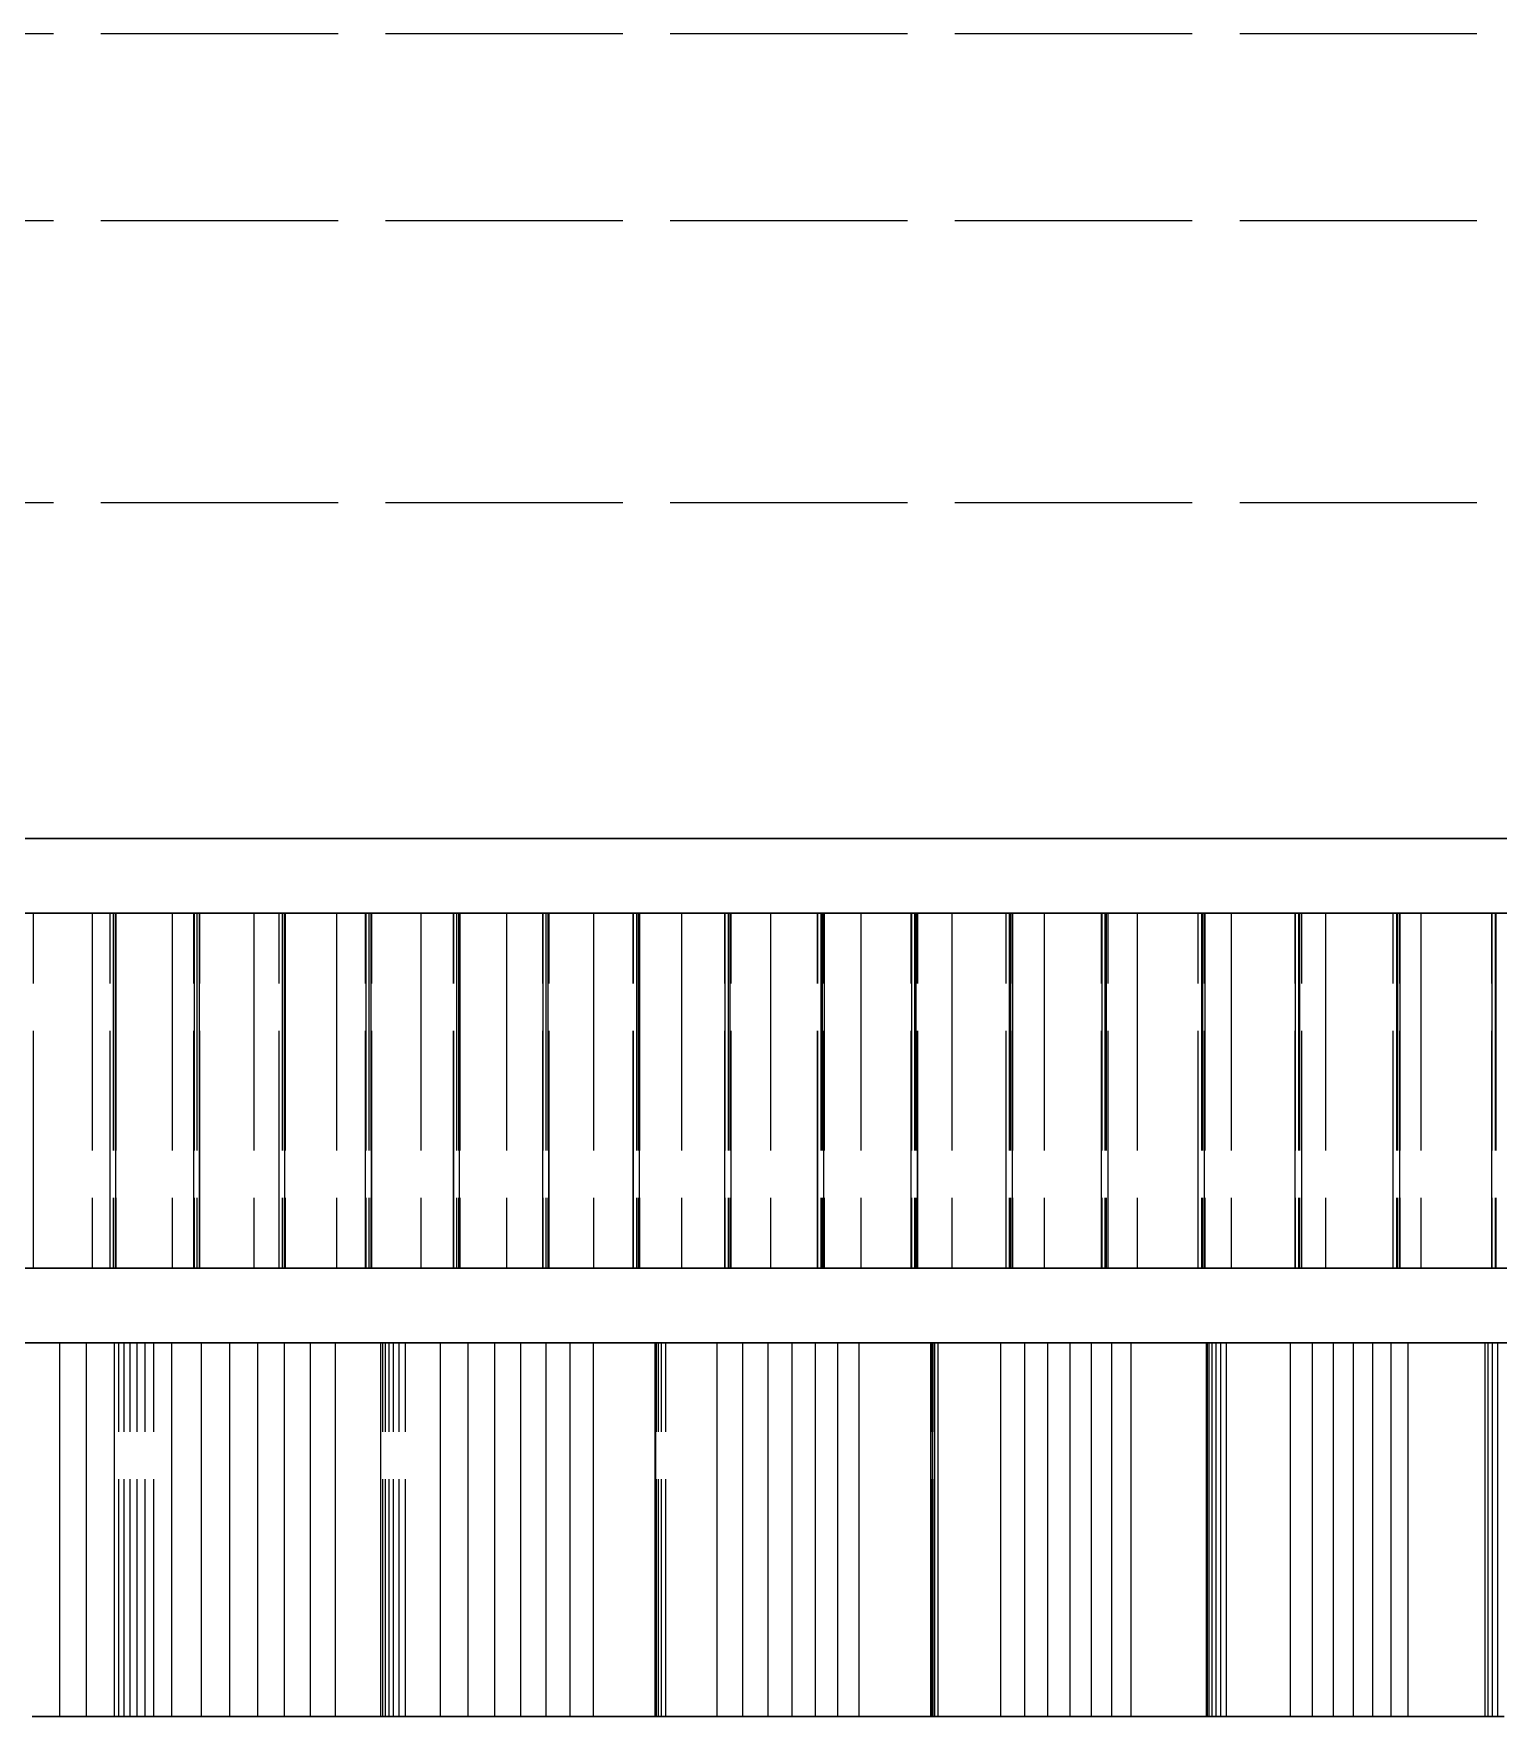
# Model space of a CAD drawing. Header units: millimetres. Extents: x -30 to 157, y -46 to 88.
# Drawn here: x -12.12 to -4.28, y 74.19 to 83.2 of the extents above; entities that cross this region are included whole.
import ezdxf

# ---------------------------------------------------------------- set-up
doc = ezdxf.new("R2010")
doc.units = ezdxf.units.MM
doc.linetypes.add('DASHED', pattern=[1.524, 1.27, -0.254])
doc.layers.add('HIDDEN', color=8, linetype='DASHED')
doc.layers.add('VISIBLE', color=7, linetype='CONTINUOUS')

msp = doc.modelspace()

# ---------------------------------------------------------------- linework, layer by layer
at = {"layer": 'HIDDEN'}
for p, q in [((-27, 83.20183), (27, 83.20183)), ((-27, 82.20183), (27, 82.20183)), ((-27, 80.69183), (27, 80.69183))]:
    msp.add_line(p, q, dxfattribs=at)
for points in [[(-12.21709, 78.89183), (-11.5567, 78.89183), (-10.89632, 78.89183), (-10.23594, 78.89183), (-9.57555, 78.89183), (-8.91517, 78.89183), (-8.25479, 78.89183), (-7.59441, 78.89183), (-6.93402, 78.89183), (-6.27364, 78.89183), (-5.61326, 78.89183), (-4.95287, 78.89183), (-4.29249, 78.89183), (-3.63211, 78.89183)], [(-4.04487, 78.89183), (-4.66716, 78.89183), (-5.28945, 78.89183), (-5.91173, 78.89183), (-6.53402, 78.89183), (-7.15631, 78.89183), (-7.7786, 78.89183), (-8.40089, 78.89183), (-9.02317, 78.89183), (-9.64546, 78.89183), (-10.26775, 78.89183), (-10.89004, 78.89183), (-11.51233, 78.89183), (-12.13461, 78.89183)], [(-12.13461, 78.89183), (-11.51233, 78.89183), (-10.89004, 78.89183), (-10.26775, 78.89183), (-9.64546, 78.89183), (-9.02317, 78.89183), (-8.40089, 78.89183), (-7.7786, 78.89183), (-7.15631, 78.89183), (-6.53402, 78.89183), (-5.91173, 78.89183), (-5.28945, 78.89183), (-4.66716, 78.89183), (-4.04487, 78.89183)], [(-11.80684, 78.49183), (-12.63857, 78.49183)], [(-12.22697, 78.49183), (-11.37849, 78.49183)], [(-11.70962, 78.49183), (-12.12271, 78.49183)], [(-12.12006, 78.49183), (-11.6829, 78.49183)], [(-12.12006, 76.59183), (-12.12006, 78.49183)], [(-10.9422, 78.49183), (-11.80684, 78.49183)], [(-11.80684, 78.49183), (-11.80684, 76.59183)], [(-11.69512, 78.49183), (-11.71064, 78.49183)], [(-11.70962, 78.49183), (-11.71064, 78.49183)], [(-11.71064, 76.59183), (-11.71064, 78.49183)], [(-11.70962, 76.59183), (-11.70962, 78.49183)], [(-11.68071, 78.49183), (-11.69512, 78.49183)], [(-11.69512, 78.49183), (-11.69512, 76.59183)], [(-11.6829, 78.49183), (-11.26149, 78.49183)], [(-11.6829, 78.49183), (-11.6829, 76.59183)], [(-11.67952, 78.49183), (-11.68071, 78.49183)], [(-11.68071, 76.59183), (-11.68071, 78.49183)], [(-11.23494, 78.49183), (-11.67952, 78.49183)], [(-11.67952, 78.49183), (-11.67952, 76.59183)], [(-11.37849, 78.49183), (-10.49829, 78.49183)], [(-11.37849, 78.49183), (-11.37849, 76.59183)], [(-11.26149, 78.49183), (-11.26246, 78.49183)], [(-11.26246, 78.49183), (-11.2467, 78.49183)], [(-11.26246, 76.59183), (-11.26246, 78.49183)], [(-11.26149, 78.49183), (-11.26149, 76.59183)], [(-11.2467, 78.49183), (-11.23199, 78.49183)], [(-11.2467, 78.49183), (-11.2467, 76.59183)], [(-10.80551, 78.49183), (-11.23494, 78.49183)], [(-11.23494, 78.49183), (-11.23494, 76.59183)], [(-11.23085, 78.49183), (-11.23199, 78.49183)], [(-11.23199, 76.59183), (-11.23199, 78.49183)], [(-11.23085, 78.49183), (-10.77916, 78.49183)], [(-11.23085, 76.59183), (-11.23085, 78.49183)], [(-10.04707, 78.49183), (-10.9422, 78.49183)], [(-10.9422, 78.49183), (-10.9422, 76.59183)], [(-10.79044, 78.49183), (-10.80644, 78.49183)], [(-10.80551, 78.49183), (-10.80644, 78.49183)], [(-10.80644, 76.59183), (-10.80644, 78.49183)], [(-10.80551, 76.59183), (-10.80551, 78.49183)], [(-10.77545, 78.49183), (-10.79044, 78.49183)], [(-10.79044, 78.49183), (-10.79044, 76.59183)], [(-10.77916, 78.49183), (-10.342, 78.49183)], [(-10.77916, 78.49183), (-10.77916, 76.59183)], [(-10.77435, 78.49183), (-10.77545, 78.49183)], [(-10.77545, 76.59183), (-10.77545, 78.49183)], [(-10.31586, 78.49183), (-10.77435, 78.49183)], [(-10.77435, 78.49183), (-10.77435, 76.59183)], [(-10.49829, 78.49183), (-9.58884, 78.49183)], [(-10.49829, 78.49183), (-10.49829, 76.59183)], [(-10.342, 78.49183), (-10.34288, 78.49183)], [(-10.34288, 78.49183), (-10.32665, 78.49183)], [(-10.34288, 76.59183), (-10.34288, 78.49183)], [(-10.342, 78.49183), (-10.342, 76.59183)], [(-10.32665, 78.49183), (-10.3114, 78.49183)], [(-10.32665, 78.49183), (-10.32665, 76.59183)], [(-9.87128, 78.49183), (-10.31586, 78.49183)], [(-10.31586, 78.49183), (-10.31586, 76.59183)], [(-10.31034, 78.49183), (-10.3114, 78.49183)], [(-10.3114, 76.59183), (-10.3114, 78.49183)], [(-10.31034, 78.49183), (-9.84537, 78.49183)], [(-10.31034, 76.59183), (-10.31034, 78.49183)], [(-9.12393, 78.49183), (-10.04707, 78.49183)], [(-10.04707, 78.49183), (-10.04707, 76.59183)], [(-9.85568, 78.49183), (-9.87212, 78.49183)], [(-9.87128, 78.49183), (-9.87212, 78.49183)], [(-9.87212, 76.59183), (-9.87212, 78.49183)], [(-9.87128, 76.59183), (-9.87128, 78.49183)], [(-9.84016, 78.49183), (-9.85568, 78.49183)], [(-9.85568, 78.49183), (-9.85568, 76.59183)], [(-9.84537, 78.49183), (-9.39368, 78.49183)], [(-9.84537, 78.49183), (-9.84537, 76.59183)], [(-9.83914, 78.49183), (-9.84016, 78.49183)], [(-9.84016, 76.59183), (-9.84016, 78.49183)], [(-9.36802, 78.49183), (-9.83914, 78.49183)], [(-9.83914, 78.49183), (-9.83914, 76.59183)], [(-9.58884, 78.49183), (-8.65266, 78.49183)], [(-9.58884, 78.49183), (-9.58884, 76.59183)], [(-9.39368, 78.49183), (-9.39447, 78.49183)], [(-9.39447, 78.49183), (-9.37783, 78.49183)], [(-9.39447, 76.59183), (-9.39447, 78.49183)], [(-9.39368, 78.49183), (-9.39368, 76.59183)], [(-9.37783, 78.49183), (-9.36206, 78.49183)], [(-9.37783, 78.49183), (-9.37783, 76.59183)], [(-8.90953, 78.49183), (-9.36802, 78.49183)], [(-9.36802, 78.49183), (-9.36802, 76.59183)], [(-9.36109, 78.49183), (-9.36206, 78.49183)], [(-9.36206, 76.59183), (-9.36206, 78.49183)], [(-9.36109, 78.49183), (-8.88415, 78.49183)], [(-9.36109, 76.59183), (-9.36109, 78.49183)], [(-8.17536, 78.49183), (-9.12393, 78.49183)], [(-9.12393, 78.49183), (-9.12393, 76.59183)], [(-8.89344, 78.49183), (-8.91028, 78.49183)], [(-8.90953, 78.49183), (-8.91028, 78.49183)], [(-8.91028, 76.59183), (-8.91028, 78.49183)], [(-8.90953, 76.59183), (-8.90953, 78.49183)], [(-8.87744, 78.49183), (-8.89344, 78.49183)], [(-8.89344, 78.49183), (-8.89344, 76.59183)], [(-8.88415, 78.49183), (-8.41918, 78.49183)], [(-8.88415, 78.49183), (-8.88415, 76.59183)], [(-8.87651, 78.49183), (-8.87744, 78.49183)], [(-8.87744, 76.59183), (-8.87744, 78.49183)], [(-8.39408, 78.49183), (-8.87651, 78.49183)], [(-8.87651, 78.49183), (-8.87651, 76.59183)], [(-8.65266, 78.49183), (-7.69237, 78.49183)], [(-8.65266, 78.49183), (-8.65266, 76.59183)], [(-8.41918, 78.49183), (-8.41988, 78.49183)], [(-8.41988, 78.49183), (-8.40286, 78.49183)], [(-8.41988, 76.59183), (-8.41988, 78.49183)], [(-8.41918, 78.49183), (-8.41918, 76.59183)], [(-8.40286, 78.49183), (-8.38664, 78.49183)], [(-8.40286, 78.49183), (-8.40286, 76.59183)], [(-7.92296, 78.49183), (-8.39408, 78.49183)], [(-8.39408, 78.49183), (-8.39408, 76.59183)], [(-8.38575, 78.49183), (-8.38664, 78.49183)], [(-8.38664, 76.59183), (-8.38664, 78.49183)], [(-8.38575, 78.49183), (-7.89816, 78.49183)], [(-8.38575, 76.59183), (-8.38575, 78.49183)], [(-7.20401, 78.49183), (-8.17536, 78.49183)], [(-8.17536, 78.49183), (-8.17536, 76.59183)], [(-7.90643, 78.49183), (-7.92361, 78.49183)], [(-7.92296, 78.49183), (-7.92361, 78.49183)], [(-7.92361, 76.59183), (-7.92361, 78.49183)], [(-7.92296, 76.59183), (-7.92296, 78.49183)], [(-7.88998, 78.49183), (-7.90643, 78.49183)], [(-7.90643, 78.49183), (-7.90643, 76.59183)], [(-7.89816, 78.49183), (-7.42122, 78.49183)], [(-7.89816, 78.49183), (-7.89816, 76.59183)], [(-7.88915, 78.49183), (-7.88998, 78.49183)], [(-7.88998, 76.59183), (-7.88998, 78.49183)], [(-7.39674, 78.49183), (-7.88915, 78.49183)], [(-7.88915, 78.49183), (-7.88915, 76.59183)], [(-7.69237, 78.49183), (-6.71063, 78.49183)], [(-7.69237, 78.49183), (-7.69237, 76.59183)], [(-7.42122, 78.49183), (-7.42182, 78.49183)], [(-7.42182, 78.49183), (-7.40448, 78.49183)], [(-7.42182, 76.59183), (-7.42182, 78.49183)], [(-7.42122, 78.49183), (-7.42122, 76.59183)], [(-7.40448, 78.49183), (-7.38783, 78.49183)], [(-7.40448, 78.49183), (-7.40448, 76.59183)], [(-6.9143, 78.49183), (-7.39674, 78.49183)], [(-7.39674, 78.49183), (-7.39674, 76.59183)], [(-7.38704, 78.49183), (-7.38783, 78.49183)], [(-7.38783, 76.59183), (-7.38783, 78.49183)], [(-7.38704, 78.49183), (-6.89016, 78.49183)], [(-7.38704, 76.59183), (-7.38704, 78.49183)], [(-6.21257, 78.49183), (-7.20401, 78.49183)], [(-7.20401, 78.49183), (-7.20401, 76.59183)], [(-6.89737, 78.49183), (-6.91485, 78.49183)], [(-6.9143, 78.49183), (-6.91485, 78.49183)], [(-6.91485, 76.59183), (-6.91485, 78.49183)], [(-6.9143, 76.59183), (-6.9143, 78.49183)], [(-6.88053, 78.49183), (-6.89737, 78.49183)], [(-6.89737, 78.49183), (-6.89737, 76.59183)], [(-6.89016, 78.49183), (-6.40257, 78.49183)], [(-6.89016, 78.49183), (-6.89016, 76.59183)], [(-6.87979, 78.49183), (-6.88053, 78.49183)], [(-6.88053, 76.59183), (-6.88053, 78.49183)], [(-6.37878, 78.49183), (-6.87979, 78.49183)], [(-6.87979, 78.49183), (-6.87979, 76.59183)], [(-6.71063, 78.49183), (-5.71019, 78.49183)], [(-6.71063, 78.49183), (-6.71063, 76.59183)], [(-6.40257, 78.49183), (-6.40307, 78.49183)], [(-6.40307, 78.49183), (-6.38546, 78.49183)], [(-6.40307, 76.59183), (-6.40307, 78.49183)], [(-6.40257, 78.49183), (-6.40257, 76.59183)], [(-6.38546, 78.49183), (-6.36844, 78.49183)], [(-6.38546, 78.49183), (-6.38546, 76.59183)], [(-5.88637, 78.49183), (-6.37878, 78.49183)], [(-6.37878, 78.49183), (-6.37878, 76.59183)], [(-6.36774, 78.49183), (-6.36844, 78.49183)], [(-6.36844, 76.59183), (-6.36844, 78.49183)], [(-6.36774, 78.49183), (-5.86295, 78.49183)], [(-6.36774, 76.59183), (-6.36774, 78.49183)], [(-5.20383, 78.49183), (-6.21257, 78.49183)], [(-6.21257, 78.49183), (-6.21257, 76.59183)], [(-5.86909, 78.49183), (-5.88683, 78.49183)], [(-5.88637, 78.49183), (-5.88683, 78.49183)], [(-5.88683, 76.59183), (-5.88683, 78.49183)], [(-5.88637, 76.59183), (-5.88637, 78.49183)], [(-5.85191, 78.49183), (-5.86909, 78.49183)], [(-5.86909, 78.49183), (-5.86909, 76.59183)], [(-5.86295, 78.49183), (-5.36607, 78.49183)], [(-5.86295, 78.49183), (-5.86295, 76.59183)], [(-5.85126, 78.49183), (-5.85191, 78.49183)], [(-5.85191, 76.59183), (-5.85191, 78.49183)], [(-5.34304, 78.49183), (-5.85126, 78.49183)], [(-5.85126, 78.49183), (-5.85126, 76.59183)], [(-5.71019, 78.49183), (-4.69383, 78.49183)], [(-5.71019, 78.49183), (-5.71019, 76.59183)], [(-5.36607, 78.49183), (-5.36648, 78.49183)], [(-5.36648, 78.49183), (-5.34864, 78.49183)], [(-5.36648, 76.59183), (-5.36648, 78.49183)], [(-5.36607, 78.49183), (-5.36607, 76.59183)], [(-5.34864, 78.49183), (-5.3313, 78.49183)], [(-5.34864, 78.49183), (-5.34864, 76.59183)], [(-4.84203, 78.49183), (-5.34304, 78.49183)], [(-5.34304, 78.49183), (-5.34304, 76.59183)], [(-5.33069, 78.49183), (-5.3313, 78.49183)], [(-5.3313, 76.59183), (-5.3313, 78.49183)], [(-5.33069, 78.49183), (-4.81941, 78.49183)], [(-5.33069, 76.59183), (-5.33069, 78.49183)], [(-4.18057, 78.49183), (-5.20383, 78.49183)], [(-5.20383, 78.49183), (-5.20383, 76.59183)], [(-4.82445, 78.49183), (-4.84239, 78.49183)], [(-4.84203, 78.49183), (-4.84239, 78.49183)], [(-4.84239, 76.59183), (-4.84239, 78.49183)], [(-4.84203, 76.59183), (-4.84203, 78.49183)], [(-4.80697, 78.49183), (-4.82445, 78.49183)], [(-4.82445, 78.49183), (-4.82445, 76.59183)], [(-4.81941, 78.49183), (-4.31462, 78.49183)], [(-4.81941, 78.49183), (-4.81941, 76.59183)], [(-4.80642, 78.49183), (-4.80697, 78.49183)], [(-4.80697, 76.59183), (-4.80697, 78.49183)], [(-4.29242, 78.49183), (-4.80642, 78.49183)], [(-4.80642, 78.49183), (-4.80642, 76.59183)], [(-4.69383, 78.49183), (-3.6644, 78.49183)], [(-4.69383, 78.49183), (-4.69383, 76.59183)], [(-4.31462, 78.49183), (-4.31493, 78.49183)], [(-4.31493, 78.49183), (-4.29691, 78.49183)], [(-4.31493, 76.59183), (-4.31493, 78.49183)], [(-4.31462, 78.49183), (-4.31462, 76.59183)], [(-4.29691, 78.49183), (-4.27929, 78.49183)], [(-4.29691, 78.49183), (-4.29691, 76.59183)], [(-3.7842, 78.49183), (-4.29242, 78.49183)], [(-4.29242, 78.49183), (-4.29242, 76.59183)], [(-11.80684, 76.59183), (-12.63857, 76.59183)], [(-12.22697, 76.59183), (-11.37849, 76.59183)], [(-11.70962, 76.59183), (-12.12271, 76.59183)], [(-12.12006, 76.59183), (-11.6829, 76.59183)], [(-10.9422, 76.59183), (-11.80684, 76.59183)], [(-11.69512, 76.59183), (-11.71064, 76.59183)], [(-11.70962, 76.59183), (-11.71064, 76.59183)], [(-11.68071, 76.59183), (-11.69512, 76.59183)], [(-11.6829, 76.59183), (-11.26149, 76.59183)], [(-11.67952, 76.59183), (-11.68071, 76.59183)], [(-11.23494, 76.59183), (-11.67952, 76.59183)], [(-11.37849, 76.59183), (-10.49829, 76.59183)], [(-11.26149, 76.59183), (-11.26246, 76.59183)], [(-11.26246, 76.59183), (-11.2467, 76.59183)], [(-11.2467, 76.59183), (-11.23199, 76.59183)], [(-10.80551, 76.59183), (-11.23494, 76.59183)], [(-11.23085, 76.59183), (-11.23199, 76.59183)], [(-11.23085, 76.59183), (-10.77916, 76.59183)], [(-10.04707, 76.59183), (-10.9422, 76.59183)], [(-10.79044, 76.59183), (-10.80644, 76.59183)], [(-10.80551, 76.59183), (-10.80644, 76.59183)], [(-10.77545, 76.59183), (-10.79044, 76.59183)], [(-10.77916, 76.59183), (-10.342, 76.59183)], [(-10.77435, 76.59183), (-10.77545, 76.59183)], [(-10.31586, 76.59183), (-10.77435, 76.59183)], [(-10.49829, 76.59183), (-9.58884, 76.59183)], [(-10.342, 76.59183), (-10.34288, 76.59183)], [(-10.34288, 76.59183), (-10.32665, 76.59183)], [(-10.32665, 76.59183), (-10.3114, 76.59183)], [(-9.87128, 76.59183), (-10.31586, 76.59183)], [(-10.31034, 76.59183), (-10.3114, 76.59183)], [(-10.31034, 76.59183), (-9.84537, 76.59183)], [(-9.12393, 76.59183), (-10.04707, 76.59183)], [(-9.85568, 76.59183), (-9.87212, 76.59183)], [(-9.87128, 76.59183), (-9.87212, 76.59183)], [(-9.84016, 76.59183), (-9.85568, 76.59183)], [(-9.84537, 76.59183), (-9.39368, 76.59183)], [(-9.83914, 76.59183), (-9.84016, 76.59183)], [(-9.36802, 76.59183), (-9.83914, 76.59183)], [(-9.58884, 76.59183), (-8.65266, 76.59183)], [(-9.39368, 76.59183), (-9.39447, 76.59183)], [(-9.39447, 76.59183), (-9.37783, 76.59183)], [(-9.37783, 76.59183), (-9.36206, 76.59183)], [(-8.90953, 76.59183), (-9.36802, 76.59183)], [(-9.36109, 76.59183), (-9.36206, 76.59183)], [(-9.36109, 76.59183), (-8.88415, 76.59183)], [(-8.17536, 76.59183), (-9.12393, 76.59183)], [(-8.89344, 76.59183), (-8.91028, 76.59183)], [(-8.90953, 76.59183), (-8.91028, 76.59183)], [(-8.87744, 76.59183), (-8.89344, 76.59183)], [(-8.88415, 76.59183), (-8.41918, 76.59183)], [(-8.87651, 76.59183), (-8.87744, 76.59183)], [(-8.39408, 76.59183), (-8.87651, 76.59183)], [(-8.65266, 76.59183), (-7.69237, 76.59183)], [(-8.41918, 76.59183), (-8.41988, 76.59183)], [(-8.41988, 76.59183), (-8.40286, 76.59183)], [(-8.40286, 76.59183), (-8.38664, 76.59183)], [(-7.92296, 76.59183), (-8.39408, 76.59183)], [(-8.38575, 76.59183), (-8.38664, 76.59183)], [(-8.38575, 76.59183), (-7.89816, 76.59183)], [(-7.20401, 76.59183), (-8.17536, 76.59183)], [(-7.90643, 76.59183), (-7.92361, 76.59183)], [(-7.92296, 76.59183), (-7.92361, 76.59183)], [(-7.88998, 76.59183), (-7.90643, 76.59183)], [(-7.89816, 76.59183), (-7.42122, 76.59183)], [(-7.88915, 76.59183), (-7.88998, 76.59183)], [(-7.39674, 76.59183), (-7.88915, 76.59183)], [(-7.69237, 76.59183), (-6.71063, 76.59183)], [(-7.42122, 76.59183), (-7.42182, 76.59183)], [(-7.42182, 76.59183), (-7.40448, 76.59183)], [(-7.40448, 76.59183), (-7.38783, 76.59183)], [(-6.9143, 76.59183), (-7.39674, 76.59183)], [(-7.38704, 76.59183), (-7.38783, 76.59183)], [(-7.38704, 76.59183), (-6.89016, 76.59183)], [(-6.21257, 76.59183), (-7.20401, 76.59183)], [(-6.89737, 76.59183), (-6.91485, 76.59183)], [(-6.9143, 76.59183), (-6.91485, 76.59183)], [(-6.88053, 76.59183), (-6.89737, 76.59183)], [(-6.89016, 76.59183), (-6.40257, 76.59183)], [(-6.87979, 76.59183), (-6.88053, 76.59183)], [(-6.37878, 76.59183), (-6.87979, 76.59183)], [(-6.71063, 76.59183), (-5.71019, 76.59183)], [(-6.40257, 76.59183), (-6.40307, 76.59183)], [(-6.40307, 76.59183), (-6.38546, 76.59183)], [(-6.38546, 76.59183), (-6.36844, 76.59183)], [(-5.88637, 76.59183), (-6.37878, 76.59183)], [(-6.36774, 76.59183), (-6.36844, 76.59183)], [(-6.36774, 76.59183), (-5.86295, 76.59183)], [(-5.20383, 76.59183), (-6.21257, 76.59183)], [(-5.86909, 76.59183), (-5.88683, 76.59183)], [(-5.88637, 76.59183), (-5.88683, 76.59183)], [(-5.85191, 76.59183), (-5.86909, 76.59183)], [(-5.86295, 76.59183), (-5.36607, 76.59183)], [(-5.85126, 76.59183), (-5.85191, 76.59183)], [(-5.34304, 76.59183), (-5.85126, 76.59183)], [(-5.71019, 76.59183), (-4.69383, 76.59183)], [(-5.36607, 76.59183), (-5.36648, 76.59183)], [(-5.36648, 76.59183), (-5.34864, 76.59183)], [(-5.34864, 76.59183), (-5.3313, 76.59183)], [(-4.84203, 76.59183), (-5.34304, 76.59183)], [(-5.33069, 76.59183), (-5.3313, 76.59183)], [(-5.33069, 76.59183), (-4.81941, 76.59183)], [(-4.18057, 76.59183), (-5.20383, 76.59183)], [(-4.82445, 76.59183), (-4.84239, 76.59183)], [(-4.84203, 76.59183), (-4.84239, 76.59183)], [(-4.80697, 76.59183), (-4.82445, 76.59183)], [(-4.81941, 76.59183), (-4.31462, 76.59183)], [(-4.80642, 76.59183), (-4.80697, 76.59183)], [(-4.29242, 76.59183), (-4.80642, 76.59183)], [(-4.69383, 76.59183), (-3.6644, 76.59183)], [(-4.31462, 76.59183), (-4.31493, 76.59183)], [(-4.31493, 76.59183), (-4.29691, 76.59183)], [(-4.29691, 76.59183), (-4.27929, 76.59183)], [(-3.7842, 76.59183), (-4.29242, 76.59183)], [(-3.63211, 76.19183), (-4.29249, 76.19183), (-4.95287, 76.19183), (-5.61326, 76.19183), (-6.27364, 76.19183), (-6.93402, 76.19183), (-7.59441, 76.19183), (-8.25479, 76.19183), (-8.91517, 76.19183), (-9.57555, 76.19183), (-10.23594, 76.19183), (-10.89632, 76.19183), (-11.5567, 76.19183), (-12.21709, 76.19183)], [(-12.21709, 76.19183), (-11.5567, 76.19183), (-10.89632, 76.19183), (-10.23594, 76.19183), (-9.57555, 76.19183), (-8.91517, 76.19183), (-8.25479, 76.19183), (-7.59441, 76.19183), (-6.93402, 76.19183), (-6.27364, 76.19183), (-5.61326, 76.19183), (-4.95287, 76.19183), (-4.29249, 76.19183), (-3.63211, 76.19183)], [(-4.04487, 76.19183), (-4.66716, 76.19183), (-5.28945, 76.19183), (-5.91173, 76.19183), (-6.53402, 76.19183), (-7.15631, 76.19183), (-7.7786, 76.19183), (-8.40089, 76.19183), (-9.02317, 76.19183), (-9.64546, 76.19183), (-10.26775, 76.19183), (-10.89004, 76.19183), (-11.51233, 76.19183), (-12.13461, 76.19183)], [(-12.13461, 76.19183), (-11.51233, 76.19183), (-10.89004, 76.19183), (-10.26775, 76.19183), (-9.64546, 76.19183), (-9.02317, 76.19183), (-8.40089, 76.19183), (-7.7786, 76.19183), (-7.15631, 76.19183), (-6.53402, 76.19183), (-5.91173, 76.19183), (-5.28945, 76.19183), (-4.66716, 76.19183), (-4.04487, 76.19183)], [(-12.12875, 76.19183), (-11.98064, 76.19183)], [(-11.98064, 76.19183), (-11.83758, 76.19183)], [(-11.98064, 74.19183), (-11.98064, 76.19183)], [(-11.83758, 76.19183), (-11.4764, 76.19183)], [(-11.83758, 74.19183), (-11.83758, 76.19183)], [(-11.68776, 76.19183), (-11.37954, 76.19183)], [(-11.66403, 76.19183), (-11.68776, 76.19183)], [(-11.68776, 76.19183), (-11.66403, 76.19183)], [(-11.4764, 76.19183), (-11.68776, 76.19183)], [(-11.68776, 74.19183), (-11.68776, 76.19183)], [(-11.63594, 76.19183), (-11.66403, 76.19183)], [(-11.66403, 76.19183), (-11.63594, 76.19183)], [(-11.66403, 74.19183), (-11.66403, 76.19183)], [(-11.66403, 74.19183), (-11.66403, 76.19183)], [(-11.60336, 76.19183), (-11.63594, 76.19183)], [(-11.63594, 76.19183), (-11.60336, 76.19183)], [(-11.63594, 74.19183), (-11.63594, 76.19183)], [(-11.63594, 74.19183), (-11.63594, 76.19183)], [(-11.56608, 76.19183), (-11.60336, 76.19183)], [(-11.60336, 76.19183), (-11.56608, 76.19183)], [(-11.60336, 74.19183), (-11.60336, 76.19183)], [(-11.60336, 74.19183), (-11.60336, 76.19183)], [(-11.52387, 76.19183), (-11.56608, 76.19183)], [(-11.56608, 76.19183), (-11.52387, 76.19183)], [(-11.56608, 74.19183), (-11.56608, 76.19183)], [(-11.56608, 74.19183), (-11.56608, 76.19183)], [(-11.4764, 76.19183), (-11.52387, 76.19183)], [(-11.52387, 76.19183), (-11.4764, 76.19183)], [(-11.52387, 74.19183), (-11.52387, 76.19183)], [(-11.52387, 74.19183), (-11.52387, 76.19183)], [(-11.4764, 74.19183), (-11.4764, 76.19183)], [(-11.4764, 74.19183), (-11.4764, 76.19183)], [(-11.37954, 76.19183), (-11.2224, 76.19183)], [(-11.37954, 74.19183), (-11.37954, 76.19183)], [(-11.2224, 76.19183), (-11.06942, 76.19183)], [(-11.2224, 74.19183), (-11.2224, 76.19183)], [(-11.06942, 76.19183), (-10.92081, 76.19183)], [(-11.06942, 74.19183), (-11.06942, 76.19183)], [(-10.92081, 76.19183), (-10.77678, 76.19183)], [(-10.92081, 74.19183), (-10.92081, 76.19183)], [(-10.77678, 76.19183), (-10.63764, 76.19183)], [(-10.77678, 74.19183), (-10.77678, 76.19183)], [(-10.63764, 76.19183), (-10.50375, 76.19183)], [(-10.63764, 74.19183), (-10.63764, 76.19183)], [(-10.50375, 76.19183), (-10.12909, 76.19183)], [(-10.50375, 74.19183), (-10.50375, 76.19183)], [(-10.26157, 76.19183), (-9.94276, 76.19183)], [(-10.25135, 76.19183), (-10.26157, 76.19183)], [(-10.26157, 76.19183), (-10.25135, 76.19183)], [(-10.12909, 76.19183), (-10.26157, 76.19183)], [(-10.26157, 74.19183), (-10.26157, 76.19183)], [(-10.23665, 76.19183), (-10.25135, 76.19183)], [(-10.25135, 76.19183), (-10.23665, 76.19183)], [(-10.25135, 74.19183), (-10.25135, 76.19183)], [(-10.25135, 74.19183), (-10.25135, 76.19183)], [(-10.2173, 76.19183), (-10.23665, 76.19183)], [(-10.23665, 76.19183), (-10.2173, 76.19183)], [(-10.23665, 74.19183), (-10.23665, 76.19183)], [(-10.23665, 74.19183), (-10.23665, 76.19183)], [(-10.19311, 76.19183), (-10.2173, 76.19183)], [(-10.2173, 76.19183), (-10.19311, 76.19183)], [(-10.2173, 74.19183), (-10.2173, 76.19183)], [(-10.2173, 74.19183), (-10.2173, 76.19183)], [(-10.16382, 76.19183), (-10.19311, 76.19183)], [(-10.19311, 76.19183), (-10.16382, 76.19183)], [(-10.19311, 74.19183), (-10.19311, 76.19183)], [(-10.19311, 74.19183), (-10.19311, 76.19183)], [(-10.12909, 76.19183), (-10.16382, 76.19183)], [(-10.16382, 76.19183), (-10.12909, 76.19183)], [(-10.16382, 74.19183), (-10.16382, 76.19183)], [(-10.16382, 74.19183), (-10.16382, 76.19183)], [(-10.12909, 74.19183), (-10.12909, 76.19183)], [(-10.12909, 74.19183), (-10.12909, 76.19183)], [(-9.94276, 76.19183), (-9.79455, 76.19183)], [(-9.94276, 74.19183), (-9.94276, 76.19183)], [(-9.79455, 76.19183), (-9.65066, 76.19183)], [(-9.79455, 74.19183), (-9.79455, 76.19183)], [(-9.65066, 76.19183), (-9.51129, 76.19183)], [(-9.65066, 74.19183), (-9.65066, 76.19183)], [(-9.51129, 76.19183), (-9.37669, 76.19183)], [(-9.51129, 74.19183), (-9.51129, 76.19183)], [(-9.37669, 76.19183), (-9.24713, 76.19183)], [(-9.37669, 74.19183), (-9.37669, 76.19183)], [(-9.24713, 76.19183), (-9.12301, 76.19183)], [(-9.24713, 74.19183), (-9.24713, 76.19183)], [(-9.12301, 76.19183), (-8.73655, 76.19183)], [(-9.12301, 74.19183), (-9.12301, 76.19183)], [(-8.79289, 76.19183), (-8.78955, 76.19183)], [(-8.79164, 76.19183), (-8.79289, 76.19183)], [(-8.79289, 76.19183), (-8.79164, 76.19183)], [(-8.73655, 76.19183), (-8.79289, 76.19183)], [(-8.79289, 74.19183), (-8.79289, 76.19183)], [(-8.78562, 76.19183), (-8.79164, 76.19183)], [(-8.79164, 76.19183), (-8.78562, 76.19183)], [(-8.79164, 74.19183), (-8.79164, 76.19183)], [(-8.79164, 74.19183), (-8.79164, 76.19183)], [(-8.78955, 76.19183), (-8.46156, 76.19183)], [(-8.78955, 74.19183), (-8.78955, 76.19183)], [(-8.77462, 76.19183), (-8.78562, 76.19183)], [(-8.78562, 76.19183), (-8.77462, 76.19183)], [(-8.78562, 74.19183), (-8.78562, 76.19183)], [(-8.78562, 74.19183), (-8.78562, 76.19183)], [(-8.75838, 76.19183), (-8.77462, 76.19183)], [(-8.77462, 76.19183), (-8.75838, 76.19183)], [(-8.77462, 74.19183), (-8.77462, 76.19183)], [(-8.77462, 74.19183), (-8.77462, 76.19183)], [(-8.73655, 76.19183), (-8.75838, 76.19183)], [(-8.75838, 76.19183), (-8.73655, 76.19183)], [(-8.75838, 74.19183), (-8.75838, 76.19183)], [(-8.75838, 74.19183), (-8.75838, 76.19183)], [(-8.73655, 74.19183), (-8.73655, 76.19183)], [(-8.73655, 74.19183), (-8.73655, 76.19183)], [(-8.46156, 76.19183), (-8.32295, 76.19183)], [(-8.46156, 74.19183), (-8.46156, 76.19183)], [(-8.32295, 76.19183), (-8.18879, 76.19183)], [(-8.32295, 74.19183), (-8.32295, 76.19183)], [(-8.18879, 76.19183), (-8.0593, 76.19183)], [(-8.18879, 74.19183), (-8.18879, 76.19183)], [(-8.0593, 76.19183), (-7.93471, 76.19183)], [(-8.0593, 74.19183), (-8.0593, 76.19183)], [(-7.93471, 76.19183), (-7.81532, 76.19183)], [(-7.93471, 74.19183), (-7.93471, 76.19183)], [(-7.81532, 76.19183), (-7.70153, 76.19183)], [(-7.81532, 74.19183), (-7.81532, 76.19183)], [(-7.70153, 76.19183), (-7.30498, 76.19183)], [(-7.70153, 74.19183), (-7.70153, 76.19183)], [(-7.31694, 76.19183), (-7.31469, 76.19183)], [(-7.31382, 76.19183), (-7.31694, 76.19183)], [(-7.31694, 76.19183), (-7.31382, 76.19183)], [(-7.30498, 76.19183), (-7.31694, 76.19183)], [(-7.31694, 74.19183), (-7.31694, 76.19183)], [(-7.31469, 76.19183), (-7.30736, 76.19183)], [(-7.31469, 74.19183), (-7.31469, 76.19183)], [(-7.30498, 76.19183), (-7.31382, 76.19183)], [(-7.31382, 76.19183), (-7.30498, 76.19183)], [(-7.31382, 74.19183), (-7.31382, 76.19183)], [(-7.31382, 74.19183), (-7.31382, 76.19183)], [(-7.30736, 76.19183), (-7.29516, 76.19183)], [(-7.30736, 74.19183), (-7.30736, 76.19183)], [(-7.30498, 74.19183), (-7.30498, 76.19183)], [(-7.30498, 74.19183), (-7.30498, 76.19183)], [(-7.29516, 76.19183), (-7.27827, 76.19183)], [(-7.29516, 74.19183), (-7.29516, 76.19183)], [(-7.27827, 76.19183), (-6.94258, 76.19183)], [(-7.27827, 74.19183), (-7.27827, 76.19183)], [(-6.94258, 76.19183), (-6.81418, 76.19183)], [(-6.94258, 74.19183), (-6.94258, 76.19183)], [(-6.81418, 76.19183), (-6.69035, 76.19183)], [(-6.81418, 74.19183), (-6.81418, 76.19183)], [(-6.69035, 76.19183), (-6.57131, 76.19183)], [(-6.69035, 74.19183), (-6.69035, 76.19183)], [(-6.57131, 76.19183), (-6.4573, 76.19183)], [(-6.57131, 74.19183), (-6.57131, 76.19183)], [(-6.4573, 76.19183), (-6.34861, 76.19183)], [(-6.4573, 74.19183), (-6.4573, 76.19183)], [(-6.34861, 76.19183), (-6.24564, 76.19183)], [(-6.34861, 74.19183), (-6.34861, 76.19183)], [(-6.24564, 76.19183), (-5.84079, 76.19183)], [(-6.24564, 74.19183), (-6.24564, 76.19183)], [(-5.84079, 76.19183), (-5.8366, 76.19183)], [(-5.84079, 74.19183), (-5.84079, 76.19183)], [(-5.8366, 76.19183), (-5.82657, 76.19183)], [(-5.8366, 74.19183), (-5.8366, 76.19183)], [(-5.82657, 76.19183), (-5.8111, 76.19183)], [(-5.82657, 74.19183), (-5.82657, 76.19183)], [(-5.8111, 76.19183), (-5.79045, 76.19183)], [(-5.8111, 74.19183), (-5.8111, 76.19183)], [(-5.79045, 76.19183), (-5.76485, 76.19183)], [(-5.79045, 74.19183), (-5.79045, 76.19183)], [(-5.76485, 76.19183), (-5.73448, 76.19183)], [(-5.76485, 74.19183), (-5.76485, 76.19183)], [(-5.73448, 76.19183), (-5.39259, 76.19183)], [(-5.73448, 74.19183), (-5.73448, 76.19183)], [(-5.39259, 76.19183), (-5.27497, 76.19183)], [(-5.39259, 74.19183), (-5.39259, 76.19183)], [(-5.27497, 76.19183), (-5.16203, 76.19183)], [(-5.27497, 74.19183), (-5.27497, 76.19183)], [(-5.16203, 76.19183), (-5.05398, 76.19183)], [(-5.16203, 74.19183), (-5.16203, 76.19183)], [(-5.05398, 76.19183), (-4.95104, 76.19183)], [(-5.05398, 74.19183), (-5.05398, 76.19183)], [(-4.95104, 76.19183), (-4.85354, 76.19183)], [(-4.95104, 74.19183), (-4.95104, 76.19183)], [(-4.85354, 76.19183), (-4.76187, 76.19183)], [(-4.85354, 74.19183), (-4.85354, 76.19183)], [(-4.76187, 76.19183), (-4.35051, 76.19183)], [(-4.76187, 74.19183), (-4.76187, 76.19183)], [(-4.35051, 76.19183), (-4.3333, 76.19183)], [(-4.35051, 74.19183), (-4.35051, 76.19183)], [(-4.3333, 76.19183), (-4.31019, 76.19183)], [(-4.3333, 74.19183), (-4.3333, 76.19183)], [(-4.31019, 76.19183), (-4.28155, 76.19183)], [(-4.31019, 74.19183), (-4.31019, 76.19183)], [(-4.28155, 76.19183), (-4.24767, 76.19183)], [(-4.28155, 74.19183), (-4.28155, 76.19183)], [(-12.12875, 74.19183), (-11.98064, 74.19183)], [(-11.98064, 74.19183), (-11.83758, 74.19183)], [(-11.83758, 74.19183), (-11.4764, 74.19183)], [(-11.68776, 74.19183), (-11.37954, 74.19183)], [(-11.66403, 74.19183), (-11.68776, 74.19183)], [(-11.68776, 74.19183), (-11.66403, 74.19183)], [(-11.4764, 74.19183), (-11.68776, 74.19183)], [(-11.63594, 74.19183), (-11.66403, 74.19183)], [(-11.66403, 74.19183), (-11.63594, 74.19183)], [(-11.60336, 74.19183), (-11.63594, 74.19183)], [(-11.63594, 74.19183), (-11.60336, 74.19183)], [(-11.56608, 74.19183), (-11.60336, 74.19183)], [(-11.60336, 74.19183), (-11.56608, 74.19183)], [(-11.52387, 74.19183), (-11.56608, 74.19183)], [(-11.56608, 74.19183), (-11.52387, 74.19183)], [(-11.4764, 74.19183), (-11.52387, 74.19183)], [(-11.52387, 74.19183), (-11.4764, 74.19183)], [(-11.37954, 74.19183), (-11.2224, 74.19183)], [(-11.2224, 74.19183), (-11.06942, 74.19183)], [(-11.06942, 74.19183), (-10.92081, 74.19183)], [(-10.92081, 74.19183), (-10.77678, 74.19183)], [(-10.77678, 74.19183), (-10.63764, 74.19183)], [(-10.63764, 74.19183), (-10.50375, 74.19183)], [(-10.50375, 74.19183), (-10.12909, 74.19183)], [(-10.26157, 74.19183), (-9.94276, 74.19183)], [(-10.25135, 74.19183), (-10.26157, 74.19183)], [(-10.26157, 74.19183), (-10.25135, 74.19183)], [(-10.12909, 74.19183), (-10.26157, 74.19183)], [(-10.23665, 74.19183), (-10.25135, 74.19183)], [(-10.25135, 74.19183), (-10.23665, 74.19183)], [(-10.2173, 74.19183), (-10.23665, 74.19183)], [(-10.23665, 74.19183), (-10.2173, 74.19183)], [(-10.19311, 74.19183), (-10.2173, 74.19183)], [(-10.2173, 74.19183), (-10.19311, 74.19183)], [(-10.16382, 74.19183), (-10.19311, 74.19183)], [(-10.19311, 74.19183), (-10.16382, 74.19183)], [(-10.12909, 74.19183), (-10.16382, 74.19183)], [(-10.16382, 74.19183), (-10.12909, 74.19183)], [(-9.94276, 74.19183), (-9.79455, 74.19183)], [(-9.79455, 74.19183), (-9.65066, 74.19183)], [(-9.65066, 74.19183), (-9.51129, 74.19183)], [(-9.51129, 74.19183), (-9.37669, 74.19183)], [(-9.37669, 74.19183), (-9.24713, 74.19183)], [(-9.24713, 74.19183), (-9.12301, 74.19183)], [(-9.12301, 74.19183), (-8.73655, 74.19183)], [(-8.79289, 74.19183), (-8.78955, 74.19183)], [(-8.79164, 74.19183), (-8.79289, 74.19183)], [(-8.79289, 74.19183), (-8.79164, 74.19183)], [(-8.73655, 74.19183), (-8.79289, 74.19183)], [(-8.78562, 74.19183), (-8.79164, 74.19183)], [(-8.79164, 74.19183), (-8.78562, 74.19183)], [(-8.78955, 74.19183), (-8.46156, 74.19183)], [(-8.77462, 74.19183), (-8.78562, 74.19183)], [(-8.78562, 74.19183), (-8.77462, 74.19183)], [(-8.75838, 74.19183), (-8.77462, 74.19183)], [(-8.77462, 74.19183), (-8.75838, 74.19183)], [(-8.73655, 74.19183), (-8.75838, 74.19183)], [(-8.75838, 74.19183), (-8.73655, 74.19183)], [(-8.46156, 74.19183), (-8.32295, 74.19183)], [(-8.32295, 74.19183), (-8.18879, 74.19183)], [(-8.18879, 74.19183), (-8.0593, 74.19183)], [(-8.0593, 74.19183), (-7.93471, 74.19183)], [(-7.93471, 74.19183), (-7.81532, 74.19183)], [(-7.81532, 74.19183), (-7.70153, 74.19183)], [(-7.70153, 74.19183), (-7.30498, 74.19183)], [(-7.31694, 74.19183), (-7.31469, 74.19183)], [(-7.31382, 74.19183), (-7.31694, 74.19183)], [(-7.31694, 74.19183), (-7.31382, 74.19183)], [(-7.30498, 74.19183), (-7.31694, 74.19183)], [(-7.31469, 74.19183), (-7.30736, 74.19183)], [(-7.30498, 74.19183), (-7.31382, 74.19183)], [(-7.31382, 74.19183), (-7.30498, 74.19183)], [(-7.30736, 74.19183), (-7.29516, 74.19183)], [(-7.29516, 74.19183), (-7.27827, 74.19183)], [(-7.27827, 74.19183), (-6.94258, 74.19183)], [(-6.94258, 74.19183), (-6.81418, 74.19183)], [(-6.81418, 74.19183), (-6.69035, 74.19183)], [(-6.69035, 74.19183), (-6.57131, 74.19183)], [(-6.57131, 74.19183), (-6.4573, 74.19183)], [(-6.4573, 74.19183), (-6.34861, 74.19183)], [(-6.34861, 74.19183), (-6.24564, 74.19183)], [(-6.24564, 74.19183), (-5.84079, 74.19183)], [(-5.84079, 74.19183), (-5.8366, 74.19183)], [(-5.8366, 74.19183), (-5.82657, 74.19183)], [(-5.82657, 74.19183), (-5.8111, 74.19183)], [(-5.8111, 74.19183), (-5.79045, 74.19183)], [(-5.79045, 74.19183), (-5.76485, 74.19183)], [(-5.76485, 74.19183), (-5.73448, 74.19183)], [(-5.73448, 74.19183), (-5.39259, 74.19183)], [(-5.39259, 74.19183), (-5.27497, 74.19183)], [(-5.27497, 74.19183), (-5.16203, 74.19183)], [(-5.16203, 74.19183), (-5.05398, 74.19183)], [(-5.05398, 74.19183), (-4.95104, 74.19183)], [(-4.95104, 74.19183), (-4.85354, 74.19183)], [(-4.85354, 74.19183), (-4.76187, 74.19183)], [(-4.76187, 74.19183), (-4.35051, 74.19183)], [(-4.35051, 74.19183), (-4.3333, 74.19183)], [(-4.3333, 74.19183), (-4.31019, 74.19183)], [(-4.31019, 74.19183), (-4.28155, 74.19183)], [(-4.28155, 74.19183), (-4.24767, 74.19183)]]:
    msp.add_lwpolyline(points, dxfattribs=at)
at = {"layer": 'VISIBLE'}
for points in [[(-3.63211, 78.89183), (-4.29249, 78.89183), (-4.95287, 78.89183), (-5.61326, 78.89183), (-6.27364, 78.89183), (-6.93402, 78.89183), (-7.59441, 78.89183), (-8.25479, 78.89183), (-8.91517, 78.89183), (-9.57555, 78.89183), (-10.23594, 78.89183), (-10.89632, 78.89183), (-11.5567, 78.89183), (-12.21709, 78.89183)], [(-11.98064, 76.19183), (-12.12875, 76.19183)], [(-11.83758, 76.19183), (-11.98064, 76.19183)], [(-11.98064, 74.19183), (-11.98064, 76.19183)], [(-11.68776, 76.19183), (-11.83758, 76.19183)], [(-11.83758, 74.19183), (-11.83758, 76.19183)], [(-11.37954, 76.19183), (-11.68776, 76.19183)], [(-11.68776, 74.19183), (-11.68776, 76.19183)], [(-11.2224, 76.19183), (-11.37954, 76.19183)], [(-11.37954, 74.19183), (-11.37954, 76.19183)], [(-11.06942, 76.19183), (-11.2224, 76.19183)], [(-11.2224, 74.19183), (-11.2224, 76.19183)], [(-10.92081, 76.19183), (-11.06942, 76.19183)], [(-11.06942, 74.19183), (-11.06942, 76.19183)], [(-10.77678, 76.19183), (-10.92081, 76.19183)], [(-10.92081, 74.19183), (-10.92081, 76.19183)], [(-10.63764, 76.19183), (-10.77678, 76.19183)], [(-10.77678, 74.19183), (-10.77678, 76.19183)], [(-10.50375, 76.19183), (-10.63764, 76.19183)], [(-10.63764, 74.19183), (-10.63764, 76.19183)], [(-10.26157, 76.19183), (-10.50375, 76.19183)], [(-10.50375, 74.19183), (-10.50375, 76.19183)], [(-9.94276, 76.19183), (-10.26157, 76.19183)], [(-10.26157, 74.19183), (-10.26157, 76.19183)], [(-9.79455, 76.19183), (-9.94276, 76.19183)], [(-9.94276, 74.19183), (-9.94276, 76.19183)], [(-9.65066, 76.19183), (-9.79455, 76.19183)], [(-9.79455, 74.19183), (-9.79455, 76.19183)], [(-9.51129, 76.19183), (-9.65066, 76.19183)], [(-9.65066, 74.19183), (-9.65066, 76.19183)], [(-9.37669, 76.19183), (-9.51129, 76.19183)], [(-9.51129, 74.19183), (-9.51129, 76.19183)], [(-9.24713, 76.19183), (-9.37669, 76.19183)], [(-9.37669, 74.19183), (-9.37669, 76.19183)], [(-9.12301, 76.19183), (-9.24713, 76.19183)], [(-9.24713, 74.19183), (-9.24713, 76.19183)], [(-8.79289, 76.19183), (-9.12301, 76.19183)], [(-9.12301, 74.19183), (-9.12301, 76.19183)], [(-8.78955, 76.19183), (-8.79289, 76.19183)], [(-8.79289, 74.19183), (-8.79289, 76.19183)], [(-8.46156, 76.19183), (-8.78955, 76.19183)], [(-8.78955, 74.19183), (-8.78955, 76.19183)], [(-8.32295, 76.19183), (-8.46156, 76.19183)], [(-8.46156, 74.19183), (-8.46156, 76.19183)], [(-8.18879, 76.19183), (-8.32295, 76.19183)], [(-8.32295, 74.19183), (-8.32295, 76.19183)], [(-8.0593, 76.19183), (-8.18879, 76.19183)], [(-8.18879, 74.19183), (-8.18879, 76.19183)], [(-7.93471, 76.19183), (-8.0593, 76.19183)], [(-8.0593, 74.19183), (-8.0593, 76.19183)], [(-7.81532, 76.19183), (-7.93471, 76.19183)], [(-7.93471, 74.19183), (-7.93471, 76.19183)], [(-7.70153, 76.19183), (-7.81532, 76.19183)], [(-7.81532, 74.19183), (-7.81532, 76.19183)], [(-7.31694, 76.19183), (-7.70153, 76.19183)], [(-7.70153, 74.19183), (-7.70153, 76.19183)], [(-7.31469, 76.19183), (-7.31694, 76.19183)], [(-7.31694, 74.19183), (-7.31694, 76.19183)], [(-7.30736, 76.19183), (-7.31469, 76.19183)], [(-7.31469, 74.19183), (-7.31469, 76.19183)], [(-7.29516, 76.19183), (-7.30736, 76.19183)], [(-7.30736, 74.19183), (-7.30736, 76.19183)], [(-7.27827, 76.19183), (-7.29516, 76.19183)], [(-7.29516, 74.19183), (-7.29516, 76.19183)], [(-6.94258, 76.19183), (-7.27827, 76.19183)], [(-7.27827, 74.19183), (-7.27827, 76.19183)], [(-6.81418, 76.19183), (-6.94258, 76.19183)], [(-6.94258, 74.19183), (-6.94258, 76.19183)], [(-6.69035, 76.19183), (-6.81418, 76.19183)], [(-6.81418, 74.19183), (-6.81418, 76.19183)], [(-6.57131, 76.19183), (-6.69035, 76.19183)], [(-6.69035, 74.19183), (-6.69035, 76.19183)], [(-6.4573, 76.19183), (-6.57131, 76.19183)], [(-6.57131, 74.19183), (-6.57131, 76.19183)], [(-6.34861, 76.19183), (-6.4573, 76.19183)], [(-6.4573, 74.19183), (-6.4573, 76.19183)], [(-6.24564, 76.19183), (-6.34861, 76.19183)], [(-6.34861, 74.19183), (-6.34861, 76.19183)], [(-5.84079, 76.19183), (-6.24564, 76.19183)], [(-6.24564, 74.19183), (-6.24564, 76.19183)], [(-5.8366, 76.19183), (-5.84079, 76.19183)], [(-5.84079, 74.19183), (-5.84079, 76.19183)], [(-5.82657, 76.19183), (-5.8366, 76.19183)], [(-5.8366, 74.19183), (-5.8366, 76.19183)], [(-5.8111, 76.19183), (-5.82657, 76.19183)], [(-5.82657, 74.19183), (-5.82657, 76.19183)], [(-5.79045, 76.19183), (-5.8111, 76.19183)], [(-5.8111, 74.19183), (-5.8111, 76.19183)], [(-5.76485, 76.19183), (-5.79045, 76.19183)], [(-5.79045, 74.19183), (-5.79045, 76.19183)], [(-5.73448, 76.19183), (-5.76485, 76.19183)], [(-5.76485, 74.19183), (-5.76485, 76.19183)], [(-5.39259, 76.19183), (-5.73448, 76.19183)], [(-5.73448, 74.19183), (-5.73448, 76.19183)], [(-5.27497, 76.19183), (-5.39259, 76.19183)], [(-5.39259, 74.19183), (-5.39259, 76.19183)], [(-5.16203, 76.19183), (-5.27497, 76.19183)], [(-5.27497, 74.19183), (-5.27497, 76.19183)], [(-5.05398, 76.19183), (-5.16203, 76.19183)], [(-5.16203, 74.19183), (-5.16203, 76.19183)], [(-4.95104, 76.19183), (-5.05398, 76.19183)], [(-5.05398, 74.19183), (-5.05398, 76.19183)], [(-4.85354, 76.19183), (-4.95104, 76.19183)], [(-4.95104, 74.19183), (-4.95104, 76.19183)], [(-4.76187, 76.19183), (-4.85354, 76.19183)], [(-4.85354, 74.19183), (-4.85354, 76.19183)], [(-4.35051, 76.19183), (-4.76187, 76.19183)], [(-4.76187, 74.19183), (-4.76187, 76.19183)], [(-4.3333, 76.19183), (-4.35051, 76.19183)], [(-4.35051, 74.19183), (-4.35051, 76.19183)], [(-4.31019, 76.19183), (-4.3333, 76.19183)], [(-4.3333, 74.19183), (-4.3333, 76.19183)], [(-4.28155, 76.19183), (-4.31019, 76.19183)], [(-4.31019, 74.19183), (-4.31019, 76.19183)], [(-4.24767, 76.19183), (-4.28155, 76.19183)], [(-4.28155, 74.19183), (-4.28155, 76.19183)], [(-11.98064, 74.19183), (-12.12875, 74.19183)], [(-11.83758, 74.19183), (-11.98064, 74.19183)], [(-11.68776, 74.19183), (-11.83758, 74.19183)], [(-11.37954, 74.19183), (-11.68776, 74.19183)], [(-11.2224, 74.19183), (-11.37954, 74.19183)], [(-11.06942, 74.19183), (-11.2224, 74.19183)], [(-10.92081, 74.19183), (-11.06942, 74.19183)], [(-10.77678, 74.19183), (-10.92081, 74.19183)], [(-10.63764, 74.19183), (-10.77678, 74.19183)], [(-10.50375, 74.19183), (-10.63764, 74.19183)], [(-10.26157, 74.19183), (-10.50375, 74.19183)], [(-9.94276, 74.19183), (-10.26157, 74.19183)], [(-9.79455, 74.19183), (-9.94276, 74.19183)], [(-9.65066, 74.19183), (-9.79455, 74.19183)], [(-9.51129, 74.19183), (-9.65066, 74.19183)], [(-9.37669, 74.19183), (-9.51129, 74.19183)], [(-9.24713, 74.19183), (-9.37669, 74.19183)], [(-9.12301, 74.19183), (-9.24713, 74.19183)], [(-8.79289, 74.19183), (-9.12301, 74.19183)], [(-8.78955, 74.19183), (-8.79289, 74.19183)], [(-8.46156, 74.19183), (-8.78955, 74.19183)], [(-8.32295, 74.19183), (-8.46156, 74.19183)], [(-8.18879, 74.19183), (-8.32295, 74.19183)], [(-8.0593, 74.19183), (-8.18879, 74.19183)], [(-7.93471, 74.19183), (-8.0593, 74.19183)], [(-7.81532, 74.19183), (-7.93471, 74.19183)], [(-7.70153, 74.19183), (-7.81532, 74.19183)], [(-7.31694, 74.19183), (-7.70153, 74.19183)], [(-7.31469, 74.19183), (-7.31694, 74.19183)], [(-7.30736, 74.19183), (-7.31469, 74.19183)], [(-7.29516, 74.19183), (-7.30736, 74.19183)], [(-7.27827, 74.19183), (-7.29516, 74.19183)], [(-6.94258, 74.19183), (-7.27827, 74.19183)], [(-6.81418, 74.19183), (-6.94258, 74.19183)], [(-6.69035, 74.19183), (-6.81418, 74.19183)], [(-6.57131, 74.19183), (-6.69035, 74.19183)], [(-6.4573, 74.19183), (-6.57131, 74.19183)], [(-6.34861, 74.19183), (-6.4573, 74.19183)], [(-6.24564, 74.19183), (-6.34861, 74.19183)], [(-5.84079, 74.19183), (-6.24564, 74.19183)], [(-5.8366, 74.19183), (-5.84079, 74.19183)], [(-5.82657, 74.19183), (-5.8366, 74.19183)], [(-5.8111, 74.19183), (-5.82657, 74.19183)], [(-5.79045, 74.19183), (-5.8111, 74.19183)], [(-5.76485, 74.19183), (-5.79045, 74.19183)], [(-5.73448, 74.19183), (-5.76485, 74.19183)], [(-5.39259, 74.19183), (-5.73448, 74.19183)], [(-5.27497, 74.19183), (-5.39259, 74.19183)], [(-5.16203, 74.19183), (-5.27497, 74.19183)], [(-5.05398, 74.19183), (-5.16203, 74.19183)], [(-4.95104, 74.19183), (-5.05398, 74.19183)], [(-4.85354, 74.19183), (-4.95104, 74.19183)], [(-4.76187, 74.19183), (-4.85354, 74.19183)], [(-4.35051, 74.19183), (-4.76187, 74.19183)], [(-4.3333, 74.19183), (-4.35051, 74.19183)], [(-4.31019, 74.19183), (-4.3333, 74.19183)], [(-4.28155, 74.19183), (-4.31019, 74.19183)], [(-4.24767, 74.19183), (-4.28155, 74.19183)]]:
    msp.add_lwpolyline(points, dxfattribs=at)

doc.saveas('drawing.dxf')
